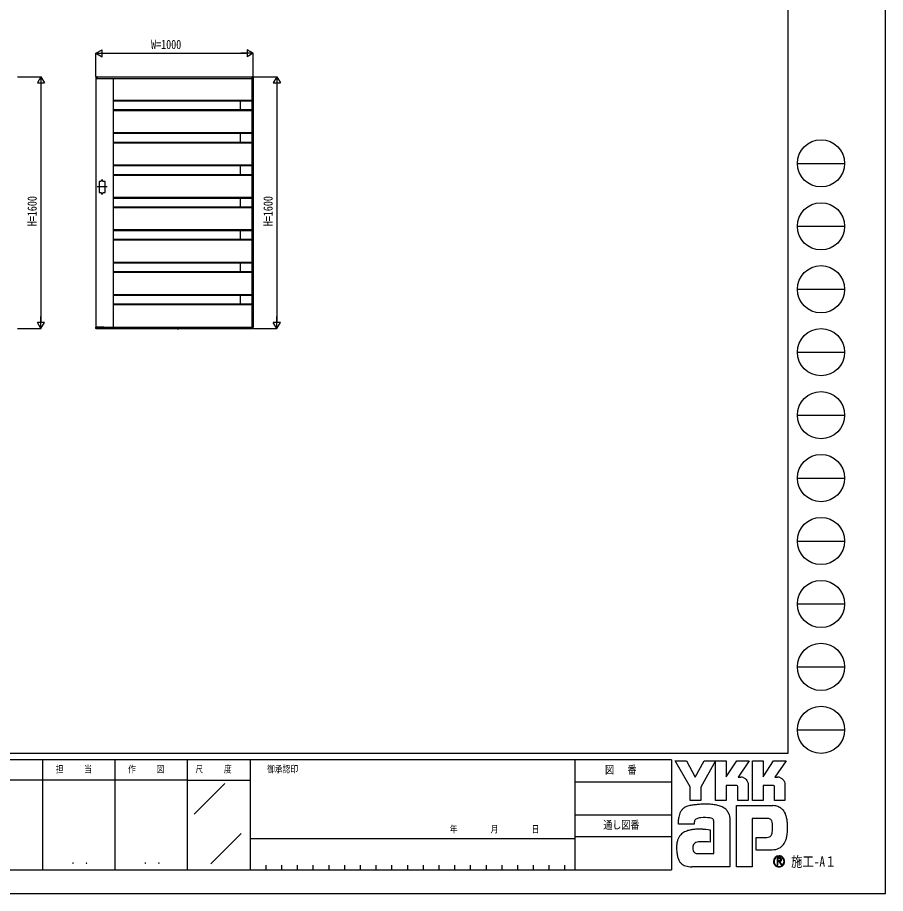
# Model space of a CAD drawing. Units: millimetres, scale not verified. Extents: x -8410 to 8410, y -5940 to 5940.
# Drawn here: x 2891 to 8410, y -5940 to -373 of the extents above; entities that cross this region are included whole.
import ezdxf
from ezdxf.enums import TextEntityAlignment as Align

# ---------------------------------------------------------------- set-up
doc = ezdxf.new("R2010")
doc.units = ezdxf.units.MM
doc.header["$LTSCALE"] = 30
for name, color, linetype in [('0-2_YKK_A1', 4, 'Continuous'), ('0-3_YKK_D', 6, 'Continuous'), ('0-4_YKK_ZWAK', 7, 'Continuous')]:
    doc.layers.add(name, color=color, linetype=linetype)
doc.styles.add('ＭＳ ゴシック', font='')
doc.styles.get('ＭＳ ゴシック').set_extended_font_data('MS Gothic')

msp = doc.modelspace()

# ---------------------------------------------------------------- linework, layer by layer
at = {"layer": '0-2_YKK_A1'}
for p, q in [((3389.54, -751.37), (3389.54, -759.5)), ((3390.04, -760), (3390.04, -2340)), ((3390.04, -760), (4390.04, -760)), ((3390.04, -760), (3396.74, -760)), ((3390.95, -749.87), (3396.51, -749.53)), ((3396.74, -760), (3396.74, -760)), ((3397.04, -750), (4383.04, -750)), ((3397.04, -760), (3397.04, -750)), ((3397.04, -759.7), (3397.04, -750.03)), ((3500.04, -760), (3500.04, -2340)), ((4381.04, -760), (4381.04, -2340)), ((4383.04, -760), (4383.04, -750)), ((4383.04, -759.7), (4383.04, -750.03)), ((4390.04, -760), (4383.34, -760)), ((4383.34, -760), (4383.34, -760)), ((4389.13, -749.87), (4383.57, -749.53)), ((4390.04, -760), (4390.04, -2340)), ((4390.54, -751.37), (4390.54, -759.5)), ((4381.04, -900.5), (3500.04, -900.5)), ((4381.04, -901.5), (3500.04, -901.5)), ((4381.04, -904.56), (3500.04, -904.56)), ((4381.04, -905), (3500.04, -905)), ((4306.04, -905), (4306.04, -960.73)), ((4381.04, -960.73), (3500.04, -960.73)), ((4381.04, -961.17), (3500.04, -961.17)), ((4381.04, -964.23), (3500.04, -964.23)), ((4381.04, -965.23), (3500.04, -965.23)), ((4381.04, -1106.23), (3500.04, -1106.23)), ((4381.04, -1107.23), (3500.04, -1107.23)), ((4381.04, -1110.28), (3500.04, -1110.28)), ((4381.04, -1110.73), (3500.04, -1110.73)), ((4306.04, -1110.73), (4306.04, -1166.44)), ((4381.04, -1166.44), (3500.04, -1166.44)), ((4381.04, -1166.88), (3500.04, -1166.88)), ((4381.04, -1169.94), (3500.04, -1169.94)), ((4381.04, -1170.94), (3500.04, -1170.94)), ((4381.04, -1311.94), (3500.04, -1311.94)), ((4381.04, -1312.94), (3500.04, -1312.94)), ((4381.04, -1315.99), (3500.04, -1315.99)), ((4381.04, -1316.44), (3500.04, -1316.44)), ((4306.04, -1316.44), (4306.04, -1372.15)), ((4381.04, -1372.15), (3500.04, -1372.15)), ((4381.04, -1372.59), (3500.04, -1372.59)), ((4381.04, -1375.65), (3500.04, -1375.65)), ((4381.04, -1376.65), (3500.04, -1376.65)), ((3424.04, -1415), (3424.04, -1410)), ((3434.04, -1415), (3434.04, -1410)), ((3460.54, -1450), (3397.54, -1450)), ((3424.04, -1485), (3424.04, -1490)), ((3434.04, -1485), (3434.04, -1490)), ((4381.04, -1517.65), (3500.04, -1517.65)), ((4381.04, -1518.65), (3500.04, -1518.65)), ((4381.04, -1521.7), (3500.04, -1521.7)), ((4381.04, -1522.15), (3500.04, -1522.15)), ((4306.04, -1522.15), (4306.04, -1577.86)), ((4381.04, -1577.86), (3500.04, -1577.86)), ((4381.04, -1578.3), (3500.04, -1578.3)), ((4381.04, -1581.36), (3500.04, -1581.36)), ((4381.04, -1582.36), (3500.04, -1582.36)), ((4381.04, -1723.36), (3500.04, -1723.36)), ((4381.04, -1724.36), (3500.04, -1724.36)), ((4381.04, -1727.41), (3500.04, -1727.41)), ((4381.04, -1727.86), (3500.04, -1727.86)), ((4306.04, -1727.86), (4306.04, -1783.57)), ((4381.04, -1783.57), (3500.04, -1783.57)), ((4381.04, -1784.01), (3500.04, -1784.01)), ((4381.04, -1787.07), (3500.04, -1787.07)), ((4381.04, -1788.07), (3500.04, -1788.07)), ((4381.04, -1929.07), (3500.04, -1929.07)), ((4381.04, -1930.07), (3500.04, -1930.07)), ((4381.04, -1933.12), (3500.04, -1933.12)), ((4381.04, -1933.57), (3500.04, -1933.57)), ((4306.04, -1933.57), (4306.04, -1989.28)), ((4381.04, -1989.28), (3500.04, -1989.28)), ((4381.04, -1989.72), (3500.04, -1989.72)), ((4381.04, -1992.78), (3500.04, -1992.78)), ((4381.04, -1993.78), (3500.04, -1993.78)), ((4381.04, -2134.78), (3500.04, -2134.78)), ((4381.04, -2135.78), (3500.04, -2135.78)), ((4381.04, -2138.83), (3500.04, -2138.83)), ((4381.04, -2139.28), (3500.04, -2139.28)), ((4306.04, -2139.28), (4306.04, -2195)), ((4381.04, -2195), (3500.04, -2195)), ((4381.04, -2195.44), (3500.04, -2195.44)), ((4381.04, -2198.5), (3500.04, -2198.5)), ((4381.04, -2199.5), (3500.04, -2199.5)), ((3390.15, -2350.03), (3389.57, -2340.53)), ((3390.04, -2340), (4390.04, -2340)), ((3439.74, -2340), (3390.07, -2340)), ((3391.4, -2350.5), (3390.65, -2350.5)), ((3391.9, -2350.01), (3391.93, -2348.19)), ((3391.91, -2349.5), (3438.21, -2349.5)), ((3412.83, -2347.9), (3392.25, -2347.9)), ((3413.15, -2348.19), (3413.16, -2349.01)), ((3414.88, -2349.01), (3414.9, -2348.19)), ((3421.87, -2347.9), (3415.21, -2347.9)), ((3422.18, -2348.19), (3422.2, -2349.01)), ((3423.92, -2349.01), (3423.93, -2348.19)), ((3437.87, -2347.9), (3424.25, -2347.9)), ((3434.14, -2347.9), (3434.16, -2349.01)), ((3438.18, -2348.19), (3438.21, -2349.99)), ((3439.54, -2350.48), (3438.71, -2350.48)), ((3440.04, -2340.3), (3440.04, -2349.98)), ((3440.34, -2340), (3440.34, -2350)), ((3440.34, -2350), (4383.04, -2350)), ((3907.78, -2350.5), (3907.87, -2350)), ((3907.78, -2350.5), (3907.95, -2351.47)), ((3907.78, -2350.5), (3915.6, -2350.5)), ((3907.87, -2350), (3915.51, -2350)), ((3911.69, -2354.2), (3911.69, -2350)), ((3915.6, -2350.5), (3915.43, -2351.47)), ((3915.6, -2350.5), (3915.51, -2350)), ((4383.04, -2350), (4383.04, -2340)), ((4383.04, -2340.3), (4383.04, -2349.97)), ((4390.04, -2340), (4383.34, -2340)), ((4383.34, -2340), (4383.34, -2340)), ((4389.13, -2350.13), (4383.57, -2350.47)), ((4390.54, -2348.63), (4390.54, -2340.5))]:
    msp.add_line(p, q, dxfattribs=at)
for points in [[(3424.04, -1415), (3410.04, -1415), (3410.04, -1485), (3424.04, -1485)], [(3434.04, -1485), (3448.04, -1485), (3448.04, -1415), (3434.04, -1415)], [(3392.25, -2347.9), (3392.11, -2347.93), (3392.03, -2347.98), (3391.99, -2348.03), (3391.96, -2348.09), (3391.94, -2348.14), (3391.93, -2348.19)], [(3413.15, -2348.19), (3413.14, -2348.15), (3413.13, -2348.1), (3413.11, -2348.05), (3413.08, -2348.01), (3413.03, -2347.96), (3412.95, -2347.92), (3412.83, -2347.9)], [(3415.21, -2347.9), (3415.08, -2347.93), (3415, -2347.98), (3414.95, -2348.03), (3414.92, -2348.09), (3414.91, -2348.14), (3414.9, -2348.19)], [(3422.18, -2348.19), (3422.18, -2348.15), (3422.17, -2348.1), (3422.14, -2348.05), (3422.11, -2348.01), (3422.06, -2347.96), (3421.99, -2347.92), (3421.87, -2347.9)], [(3424.25, -2347.9), (3424.11, -2347.93), (3424.03, -2347.98), (3423.99, -2348.03), (3423.96, -2348.09), (3423.94, -2348.14), (3423.93, -2348.19)], [(3438.18, -2348.19), (3438.18, -2348.15), (3438.17, -2348.1), (3438.14, -2348.05), (3438.11, -2348.01), (3438.06, -2347.96), (3437.99, -2347.92), (3437.87, -2347.9)], [(3909.39, -2352.58), (3910.54, -2350.26), (3911.69, -2349.65)], [(3913.99, -2352.58), (3912.83, -2350.26), (3911.69, -2349.65)]]:
    msp.add_lwpolyline(points, dxfattribs=at)
for centre, radius, start, end in [((3391.04, -751.37), 1.5, 93.5, 180), ((3390.04, -759.5), 0.5, 180, 270), ((3396.54, -750.03), 0.5, 0, 93.5), ((3396.74, -759.7), 0.3, 270, 0), ((4383.54, -750.03), 0.5, 86.5, 180), ((4383.34, -759.7), 0.3, 180, 270), ((4389.04, -751.37), 1.5, 0, 86.5), ((4390.04, -759.5), 0.5, 270, 0), ((3429.04, -1410), 5, 0, 180), ((3429.04, -1490), 5, 180, 0), ((3390.07, -2340.5), 0.5, 90, 183.5), ((3390.65, -2350), 0.5, 183.5, 269.21081), ((3391.4, -2350), 0.5, 269.18971, 359), ((3413.66, -2349), 0.5, 181, 270), ((3414.38, -2349), 0.5, 270, 359), ((3422.7, -2349), 0.5, 181, 270), ((3423.42, -2349), 0.5, 270, 359), ((3434.66, -2349), 0.5, 181, 270), ((3438.71, -2349.98), 0.5, 181.0014, 270.00152), ((3439.54, -2349.98), 0.5, 270, 0), ((3439.74, -2340.3), 0.3, 0, 90), ((3908.84, -2351.32), 0.9, 190, 239.36409), ((3911.69, -2346.5), 6.5, 239.36409, 300.63591), ((3914.54, -2351.32), 0.9, 300.63591, 350), ((4383.34, -2340.3), 0.3, 90, 180), ((4383.54, -2349.97), 0.5, 180, 273.5), ((4389.04, -2348.63), 1.5, 273.5, 0), ((4390.04, -2340.5), 0.5, 0, 90)]:
    msp.add_arc(centre, radius, start, end, dxfattribs=at)
at = {"layer": '0-3_YKK_D'}
for p, q in [((3390.04, -600), (3429.01, -577.5)), ((3390.04, -748), (3390.04, -599)), ((3390.04, -600), (3429.01, -622.5)), ((3390.04, -600), (3467.98, -600)), ((3429.01, -622.5), (3429.01, -577.5)), ((3435.04, -600), (4345.04, -600)), ((4390.04, -600), (4312.1, -600)), ((4390.04, -600), (4351.07, -577.5)), ((4351.07, -577.5), (4351.07, -622.5)), ((4390.04, -600), (4351.07, -622.5)), ((4390.04, -748), (4390.04, -599)), ((2892.04, -750), (3041.04, -750)), ((3040.04, -750), (3017.54, -788.97)), ((3040.04, -750), (3062.54, -788.97)), ((3040.04, -750), (3040.04, -827.94)), ((4392.04, -750), (4541.04, -750)), ((4540.04, -750), (4517.54, -788.97)), ((4540.04, -750), (4562.54, -788.97)), ((4540.04, -750), (4540.04, -827.94)), ((3017.54, -788.97), (3062.54, -788.97)), ((3040.04, -795), (3040.04, -2305)), ((4517.54, -788.97), (4562.54, -788.97)), ((4540.04, -795), (4540.04, -2305)), ((3040.04, -2350), (3040.04, -2272.06)), ((4540.04, -2350), (4540.04, -2272.06)), ((3040.04, -2350), (3017.54, -2311.03)), ((3062.54, -2311.03), (3017.54, -2311.03)), ((3040.04, -2350), (3062.54, -2311.03)), ((4540.04, -2350), (4517.54, -2311.03)), ((4562.54, -2311.03), (4517.54, -2311.03)), ((4540.04, -2350), (4562.54, -2311.03)), ((2892.04, -2350), (3041.04, -2350)), ((4392.04, -2350), (4541.04, -2350))]:
    msp.add_line(p, q, dxfattribs=at)
at = {"layer": '0-4_YKK_ZWAK'}
for p, q in [((7790.04, 5550), (7790.04, -5050)), ((7850.04, -1300), (8150.04, -1300)), ((7850.04, -1700), (8150.04, -1700)), ((7850.04, -2100), (8150.04, -2100)), ((7850.04, -2500), (8150.04, -2500)), ((7850.04, -2900), (8150.04, -2900)), ((7850.04, -3300), (8150.04, -3300)), ((7850.04, -3700), (8150.04, -3700)), ((7850.04, -4100), (8150.04, -4100)), ((7850.04, -4500), (8150.04, -4500)), ((7850.04, -4900), (8150.04, -4900)), ((7790.04, -5050), (-7809.96, -5050)), ((3050.04, -5090), (3050.04, -5790)), ((3510.04, -5090), (3510.04, -5790)), ((3970.04, -5090), (3970.04, -5790)), ((4370.04, -5090), (3970.04, -5090)), ((6435.04, -5090), (4370.04, -5090)), ((4370.04, -5090), (4370.04, -5790)), ((6435.04, -5090), (6435.04, -5790)), ((7050.04, -5090), (6435.04, -5090)), ((7050.04, -5090), (7050.04, -5790)), ((3970.04, -5220), (2590.04, -5220)), ((3970.04, -5220), (4370.04, -5220)), ((6435.04, -5230), (7050.04, -5230)), ((4014.21, -5436.58), (4210.07, -5240.72)), ((6435.04, -5440), (7050.04, -5440)), ((4121.34, -5751.98), (4313.78, -5559.54)), ((4370.04, -5590), (6435.04, -5590)), ((7050.04, -5580), (6435.04, -5580)), ((4470.04, -5760), (4470.04, -5790)), ((4570.04, -5760), (4570.04, -5790)), ((4670.04, -5760), (4670.04, -5790)), ((4770.04, -5760), (4770.04, -5790)), ((4870.04, -5760), (4870.04, -5790)), ((4970.04, -5760), (4970.04, -5790)), ((5070.04, -5760), (5070.04, -5790)), ((5170.04, -5760), (5170.04, -5790)), ((5270.04, -5760), (5270.04, -5790)), ((5370.04, -5760), (5370.04, -5790)), ((5470.04, -5760), (5470.04, -5790)), ((5570.04, -5760), (5570.04, -5790)), ((5670.04, -5760), (5670.04, -5790)), ((5770.04, -5760), (5770.04, -5790)), ((5870.04, -5760), (5870.04, -5790)), ((5970.04, -5760), (5970.04, -5790)), ((6070.04, -5760), (6070.04, -5790)), ((6170.04, -5760), (6170.04, -5790)), ((6270.04, -5760), (6270.04, -5790)), ((6370.04, -5760), (6370.04, -5790)), ((7733.35, -5767.96), (7733.35, -5767.96)), ((2590.04, -5790), (3970.04, -5790)), ((3970.04, -5790), (4370.04, -5790)), ((4370.04, -5790), (6435.04, -5790)), ((6435.04, -5790), (7050.04, -5790))]:
    msp.add_line(p, q, dxfattribs=at)
for points in [[(-8410, -5940), (8410, -5940), (8410, 5940), (-8410, 5940)], [(7072.04, -5096), (7145.66, -5096), (7200.94, -5200.2), (7256.08, -5096), (7329.75, -5096), (7235.34, -5263.98), (7235.34, -5348.27), (7168.19, -5348.27), (7168.19, -5261.71)]]:
    msp.add_lwpolyline(points, close=True, dxfattribs=at)
for points in [[(3970.04, -5090), (2590.04, -5090), (2590.04, -5790)], [(7461.09, -5253.22), (7397.54, -5253.22), (7397.54, -5348.19), (7329.83, -5348.19), (7329.83, -5096), (7397.54, -5096), (7397.54, -5199.17), (7464.14, -5096), (7543.68, -5096), (7472.32, -5200.42), (7474.85, -5200.42), (7477.64, -5200.42), (7480.51, -5200.42), (7483.26, -5200.42), (7485.73, -5200.42), (7487.72, -5200.42), (7489.05, -5200.42), (7489.53, -5200.42)], [(7695.02, -5253.22), (7631.54, -5253.22), (7631.54, -5348.27), (7563.79, -5348.27), (7563.79, -5096), (7631.54, -5096), (7631.54, -5199.17), (7698.06, -5096), (7777.61, -5096), (7706.25, -5200.42), (7708.8, -5200.42), (7711.61, -5200.42), (7714.47, -5200.42), (7717.23, -5200.42), (7719.68, -5200.42), (7721.66, -5200.42), (7722.98, -5200.42), (7723.46, -5200.42)], [(7509.01, -5204.43), (7517.1, -5209.04), (7523.95, -5215.07), (7529.45, -5222.24), (7533.51, -5230.3), (7536.02, -5238.99), (7536.88, -5248.07), (7536.88, -5348.44), (7470.82, -5348.44), (7470.82, -5262.82)], [(7742.96, -5204.43), (7751.07, -5209.04), (7757.95, -5215.07), (7763.48, -5222.24), (7767.56, -5230.3), (7770.09, -5238.99), (7770.96, -5248.07), (7770.96, -5348.27), (7704.75, -5348.27), (7704.75, -5262.82)], [(7657.74, -5463.01), (7562.39, -5463.01), (7562.39, -5770), (7462.46, -5770), (7462.46, -5381.58), (7694.7, -5381.58)], [(7415.42, -5438.33), (7418.25, -5449.8), (7419.86, -5462.09), (7420.37, -5475.17), (7420.37, -5770), (7179.1, -5770)], [(7757.43, -5409.02), (7763.94, -5417.25), (7768.83, -5425.22), (7772.23, -5432.43)], [(7209.59, -5464.62), (7204.95, -5467.24), (7201.32, -5470.44), (7198.58, -5474.17), (7196.58, -5478.39), (7195.21, -5483.06), (7194.32, -5488.14), (7193.78, -5493.58), (7193.46, -5499.33), (7093.49, -5499.58), (7093.78, -5485.91), (7094.34, -5470.54)], [(7247.89, -5531.05), (7266.81, -5532.3), (7281.69, -5533.97), (7291.42, -5535.53), (7294.91, -5536.47), (7294.91, -5612.95), (7283.84, -5611.78), (7271.71, -5611.12), (7259.29, -5610.87), (7247.37, -5610.9), (7236.74, -5611.12), (7228.17, -5611.42), (7222.45, -5611.68), (7220.37, -5611.78), (7211.72, -5613.36), (7204.27, -5615.84), (7198, -5619.22), (7192.93, -5623.54), (7189.05, -5628.79), (7186.37, -5635.01), (7184.87, -5642.2), (7184.57, -5650.38), (7185.52, -5659.38), (7187.44, -5666.81), (7190.19, -5672.83), (7193.65, -5677.58), (7197.72, -5681.19), (7202.27, -5683.81), (7207.17, -5685.58), (7212.32, -5686.65), (7318.52, -5686.65), (7318.52, -5490.15), (7318.56, -5486.25), (7318.35, -5482.44), (7317.85, -5478.77), (7317, -5475.29), (7315.72, -5472.05), (7313.97, -5469.09), (7311.67, -5466.48), (7308.78, -5464.25)], [(7308.78, -5464.25), (7302.55, -5461.8), (7292.59, -5459.73), (7279.88, -5458.2), (7265.41, -5457.39), (7250.17, -5457.45), (7235.13, -5458.57)], [(7691.65, -5521.99), (7691.53, -5509.26), (7690.92, -5497.8), (7689.48, -5487.72), (7686.87, -5479.19)], [(7749.13, -5641.94), (7739.9, -5649.11), (7730.29, -5654.75), (7720.37, -5658.96), (7710.2, -5661.84), (7699.87, -5663.49), (7689.44, -5664.02), (7586.72, -5664.02), (7586.72, -5583.33), (7644.64, -5583.33), (7655.32, -5583.18), (7664.71, -5582.27), (7672.77, -5579.9)], [(7749.21, -5725.19), (7749.16, -5724.02), (7749.02, -5722.89), (7748.77, -5721.81), (7748.44, -5720.78), (7748.01, -5719.8), (7747.48, -5718.88), (7746.87, -5718.02), (7746.16, -5717.22), (7745.23, -5716.41), (7744.21, -5715.69), (7743.08, -5715.08), (7741.86, -5714.58), (7740.56, -5714.19), (7739.17, -5713.91), (7737.7, -5713.74), (7736.16, -5713.69), (7721, -5713.69), (7721, -5758.28), (7725.58, -5758.28), (7725.58, -5718.23), (7736.16, -5718.23), (7737.25, -5718.27), (7738.27, -5718.38), (7739.24, -5718.55), (7740.13, -5718.8), (7740.94, -5719.11), (7741.69, -5719.49), (7742.35, -5719.94), (7742.93, -5720.44)], [(7744.72, -5725.19), (7744.44, -5727.34), (7743.67, -5729.03), (7742.52, -5730.31), (7741.09, -5731.25), (7739.49, -5731.89), (7737.81, -5732.28), (7736.16, -5732.48), (7734.66, -5732.53), (7730.69, -5732.53), (7732.69, -5735.94), (7745.79, -5758.43), (7751.03, -5758.43), (7738.4, -5736.78), (7739.58, -5736.55), (7740.71, -5736.25), (7741.78, -5735.89), (7742.79, -5735.46), (7743.74, -5734.98), (7744.62, -5734.43), (7745.43, -5733.82), (7746.16, -5733.15)]]:
    msp.add_lwpolyline(points, dxfattribs=at)
for centre in [(8000.04, -1300), (8000.04, -1700), (8000.04, -2100), (8000.04, -2500), (8000.04, -2900), (8000.04, -3300), (8000.04, -3700), (8000.04, -4100), (8000.04, -4500), (8000.04, -4900)]:
    msp.add_circle(centre, 150, dxfattribs=at)
for centre, radius, start, end in [((7489.63, -5250.38), 49.95, 78.26798, 90.11215), ((7490.35, -5246.74), 46.25, 66.19963, 78.22058), ((7723.56, -5250.47), 50.04, 78.27851, 90.10826), ((7724.25, -5246.96), 46.47, 66.2483, 78.23226), ((7461.45, -5262.59), 9.38, 358.57817, 92.1683), ((7695.42, -5262.54), 9.33, 358.29941, 92.43455), ((7169.86, -5456.02), 72.36, 122.60463, 137.83438), ((7179.43, -5471.49), 90.56, 108.37421, 122.42809), ((7194.59, -5525.38), 146.5, 100.93159, 107.35499), ((7244.11, -5765.63), 391.8, 97.86054, 101.37938), ((7267.36, -5927.16), 554.99, 94.90201, 97.9576), ((7268.94, -5940.09), 568, 91.6169, 94.94971), ((7266.74, -5848.12), 476.01, 87.51794, 91.66439), ((7272.92, -5715.55), 343.3, 81.92631, 87.59083), ((7291.17, -5590.46), 216.88, 73.67137, 82.05943), ((7318.25, -5499.84), 122.3, 60.60528, 73.9085), ((7329.34, -5477.73), 97.61, 52.17347, 59.90542), ((7690.91, -5488.43), 106.91, 78.73198, 87.96551), ((7694.04, -5472.4), 90.58, 69.03034, 78.69541), ((7696.97, -5464.6), 82.25, 59.39484, 68.9885), ((7698.32, -5462.23), 79.52, 50.3012, 59.3616), ((7275.61, -5480.92), 181.57, 171.55622, 176.72493), ((7214.08, -5471.73), 119.36, 163.48385, 171.57982), ((7183.21, -5462.58), 87.16, 152.2125, 163.4865), ((7169.87, -5455.68), 72.15, 138.03852, 152.12015), ((7339.25, -5464.9), 81.39, 43.55042, 52.14561), ((7344.71, -5459.62), 73.79, 34.48659, 43.50182), ((7344.75, -5459.5), 73.7, 25.58915, 34.43128), ((7338.19, -5462.58), 80.94, 17.43089, 25.54591), ((7697.83, -5462.79), 80.27, 42.05209, 50.28551), ((7658.18, -5485.62), 125.84, 14.76267, 25.00486), ((7581, -5506.66), 205.84, 7.9139, 14.95041), ((7235.98, -5527.26), 67.97, 102.4979, 112.84632), ((7249.13, -5583.99), 126.2, 96.37207, 102.75341), ((7658.28, -5512.02), 49.01, 77.94572, 90.63794), ((7662.54, -5492.03), 28.57, 60.20991, 77.92418), ((7665.3, -5486.84), 22.7, 39.8078, 59.75378), ((7661.42, -5489.81), 27.58, 22.65544, 39.38165), ((7503.91, -5517.87), 283.74, 2.54376, 8.01251), ((7459.73, -5520.19), 327.99, 357.76419, 2.60674), ((7166.95, -5623.26), 81.53, 130.60221, 141.94427), ((7171.75, -5629.03), 89.03, 120.60724, 130.53081), ((7181.23, -5645.15), 107.73, 112.58838, 120.58162), ((7193.99, -5675.8), 140.93, 106.61303, 112.59024), ((7214.05, -5743.23), 211.28, 99.87193, 106.59825), ((7225.29, -5806.54), 275.59, 94.78469, 99.91711), ((7230.76, -5869.54), 338.82, 90.80099, 94.81812), ((7231.59, -5916.45), 385.74, 87.57779, 90.82714), ((7640.1, -5546.28), 49.66, 334.00676, 347.34989), ((7584.99, -5533.52), 106.22, 347.14308, 355.40008), ((7464.41, -5523.15), 227.25, 355.2339, 0.29193), ((7538.3, -5529.59), 248.83, 347.15166, 352.97565), ((7472.34, -5521), 315.35, 352.8937, 357.82206), ((7217.96, -5641.39), 136.01, 164.97537, 174.56739), ((7184.91, -5632.58), 101.81, 153.89178, 164.94341), ((7169.86, -5625.34), 85.1, 142.04688, 153.80771), ((7663.44, -5558.86), 23.02, 293.91672, 314.09376), ((7660.3, -5556.09), 27.2, 314.78099, 333.92928), ((7670.83, -5556.57), 115.94, 318.67367, 325.29112), ((7700.72, -5578.85), 78.7, 326.23251, 339.61931), ((7626.81, -5550.23), 157.95, 339.22498, 347.31457), ((7276.27, -5646.97), 194.58, 174.55588, 182.47272), ((7384.99, -5645.26), 303.3, 181.90948, 187.89042), ((7682.46, -5566.77), 100.47, 311.57033, 318.66243), ((7257.39, -5663.21), 174.43, 187.80471, 196.36971), ((7190.01, -5683.12), 104.18, 196.3102, 208.20993), ((7160.67, -5698.73), 70.94, 208.29777, 223.35561), ((7733.4, -5736.38), 35.28, 90.09157, 179.92363), ((7733.18, -5736.27), 31.37, 134.8007, 180.12175), ((7733.27, -5736.09), 31.31, 89.86602, 135.149), ((7733.4, -5736.31), 35.22, 44.93442, 90.08536), ((7733.41, -5736.33), 31.55, 45.03108, 90.11509), ((7738.02, -5725.01), 6.71, 358.3894, 42.86139), ((7738.15, -5725.51), 11.07, 316.37674, 1.6565), ((7733.43, -5736.34), 31.54, 0.00643, 45.07115), ((7733.68, -5736.2), 34.94, 359.78949, 45.13288), ((7154.05, -5704.55), 62.13, 223.64205, 239.63663), ((7159.54, -5694.56), 73.53, 239.8785, 253.65355), ((7169.6, -5660.02), 109.51, 253.69102, 263.74909), ((7178.12, -5584.19), 185.81, 263.68487, 270.30455), ((7733.19, -5736.42), 35.07, 179.86065, 225.14399), ((7733.05, -5736.47), 31.25, 179.75513, 225.29722), ((7733.36, -5736.42), 35.18, 224.94536, 269.98445), ((7733.29, -5736.75), 31.21, 224.62822, 270.10973), ((7733.35, -5736.25), 35.36, 269.98802, 314.93777), ((7733.3, -5736.28), 31.68, 270.09072, 359.90926), ((7733.59, -5736.48), 35.03, 314.92572, 0.23508)]:
    msp.add_arc(centre, radius, start, end, dxfattribs=at)

# ---------------------------------------------------------------- texts
at = {"layer": '0-3_YKK_D', "style": 'ＭＳ ゴシック', "width": 0.8}
msp.add_text('W=1000', height=58.65, dxfattribs=at).set_placement((3740.71, -591), align=Align.BOTTOM_LEFT)
for p in [(3031.04, -1699.33), (4531.04, -1699.33)]:
    msp.add_text('H=1600', height=58.65, rotation=90, dxfattribs=at).set_placement(p, align=Align.BOTTOM_LEFT)
at = {"layer": '0-4_YKK_ZWAK', "style": 'ＭＳ ゴシック', "width": 0.8}
for s, height, p in [('担     当', 43.99, (3134.44, -5185)), ('尺     度', 43.99, (4022.84, -5185)), ('御承認印', 43.99, (4478.28, -5185)), ('作     図', 43.99, (3594.44, -5185)), ('図\u3000 番', 51.32, (6626.81, -5195)), ('年        月        日', 43.99, (5639.81, -5566.43)), ('通し図番', 51.32, (6615.61, -5545)), ('施工-A１', 65.98, (7810.04, -5790)), ('． ．', 51.83, (3230, -5768.7)), ('． ．', 51.83, (3690, -5768.7))]:
    msp.add_text(s, height=height, dxfattribs=at).set_placement(p, align=Align.BOTTOM_LEFT)

doc.saveas('drawing.dxf')
